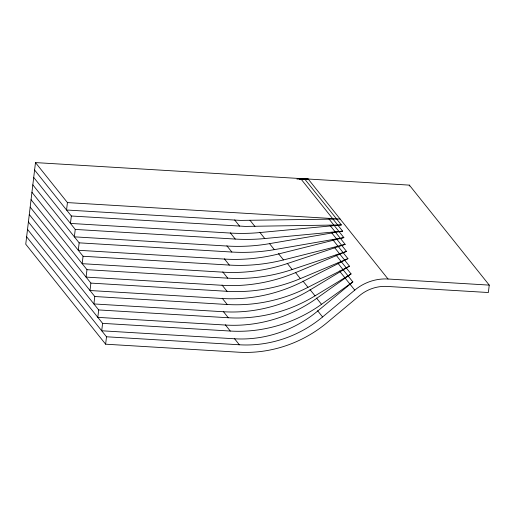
<?xml version="1.0" encoding="UTF-8"?>
<svg xmlns="http://www.w3.org/2000/svg" width="515" height="515" viewBox="0 0 515 515"><rect width="100%" height="100%" fill="white"/><g stroke="black" fill="none" stroke-linecap="round" stroke-linejoin="round"><path stroke-width="0.77" d="M35.483 162.592L25.75 244.207L105.627 344.194L238.49 352.202A123.162 116.152 -38.6 0 0 327.237 322.532L359.431 295.707A38.49 36.301 -38.6 0 1 387.164 286.43L488.368 292.526L489.25 285.11L409.373 185.123L35.483 162.592L67.433 202.588L66.551 210.004L240.557 220.407L340.119 219.017L67.433 202.588M34.595 170.008L71.34 216.004L70.458 223.426L230.475 233.07A192.443 181.492 -38.6 0 0 259.991 232.548L341.381 224.939L304.635 178.95L296.917 179.085M33.713 177.43L75.248 229.426L74.366 236.842L227.057 246.041A184.743 174.231 -38.6 0 0 269.545 243.647L342.623 231.138L301.088 179.149L299.698 179.278M32.825 184.846L79.156 242.842L78.274 250.264L224.559 259.077A177.044 166.969 -38.6 0 0 278.699 253.927L343.878 237.615L328.576 218.463M31.943 192.269L83.063 256.264L82.181 263.68L222.956 272.165A169.345 159.708 -38.6 0 0 287.396 263.532L345.166 244.361L330.134 225.538M31.061 199.685L86.971 269.68L86.089 277.102L222.248 285.304A161.652 152.453 -38.6 0 0 295.565 272.622L346.511 251.372L331.531 232.619M30.173 207.107L90.878 283.102L89.996 290.518L222.435 298.5A153.953 145.191 -38.6 0 0 303.18 281.345L347.928 258.639L332.651 239.514M29.291 214.53L94.786 296.518L93.904 303.94L223.51 311.749A146.254 137.93 -38.6 0 0 310.236 289.855L349.447 266.158L334.447 247.387M28.402 221.946L98.693 309.94L97.811 317.356L225.493 325.049A138.554 130.675 -38.6 0 0 316.725 298.32L351.076 273.928L336.012 255.073M27.52 229.368L102.601 323.356L101.719 330.778L234.583 338.78A115.463 108.897 -38.6 0 0 317.787 310.963L352.846 281.924L337.827 263.126M105.627 344.194L106.508 336.778L26.632 236.784M409.264 186.05L409.373 185.123M106.508 336.778L239.378 344.78A115.463 108.897 -38.6 0 0 322.577 316.963L354.764 290.138A46.183 43.556 -38.6 0 1 388.046 279.014L489.25 285.11M102.601 323.356L230.282 331.048A138.554 130.675 -38.6 0 0 321.514 304.32L352.846 281.924M98.693 309.94L228.306 317.749A146.254 137.93 -38.6 0 0 315.026 295.855L351.076 273.928M94.786 296.518L227.224 304.5A153.953 145.191 -38.6 0 0 307.976 287.338L349.447 266.158M90.878 283.102L227.038 291.303A161.652 152.453 -38.6 0 0 300.354 278.615L347.928 258.639M86.971 269.68L227.746 278.164A169.345 159.708 -38.6 0 0 292.185 269.532L346.511 251.372M83.063 256.264L229.349 265.077A177.044 166.969 -38.6 0 0 283.495 259.927L345.166 244.361M79.156 242.842L231.853 252.041A184.743 174.231 -38.6 0 0 274.334 249.646L343.878 237.615M299.981 179.265L308.17 179.02L388.046 279.014M75.248 229.426L235.265 239.063A192.443 181.492 -38.6 0 0 264.787 238.542L342.623 231.138M71.34 216.004L245.346 226.407L341.381 224.939M339.462 270.98L354.764 290.138M310.004 289.572L315.026 295.855M302.975 281.081L307.976 287.338M316.513 298.056L321.514 304.32M295.34 272.338L300.354 278.615M287.196 263.281L292.185 269.532M278.48 253.65L283.495 259.927M269.351 243.415L274.334 249.646M259.779 232.278L264.787 238.542M249.975 220.253L254.938 226.471M317.588 310.712L322.577 316.963M234.647 219.931L239.61 226.143M230.263 232.799L235.265 239.063M226.87 245.81L231.853 252.041M224.334 258.8L229.349 265.077M222.757 271.914L227.746 278.164M222.023 285.027L227.038 291.303M222.222 298.243L227.224 304.5M223.285 311.459L228.306 317.749M225.28 324.785L230.282 331.048M234.383 338.535L239.378 344.78M300.142 179.246A46.183 43.556 -38.6 0 1 308.17 179.02"/></g></svg>
